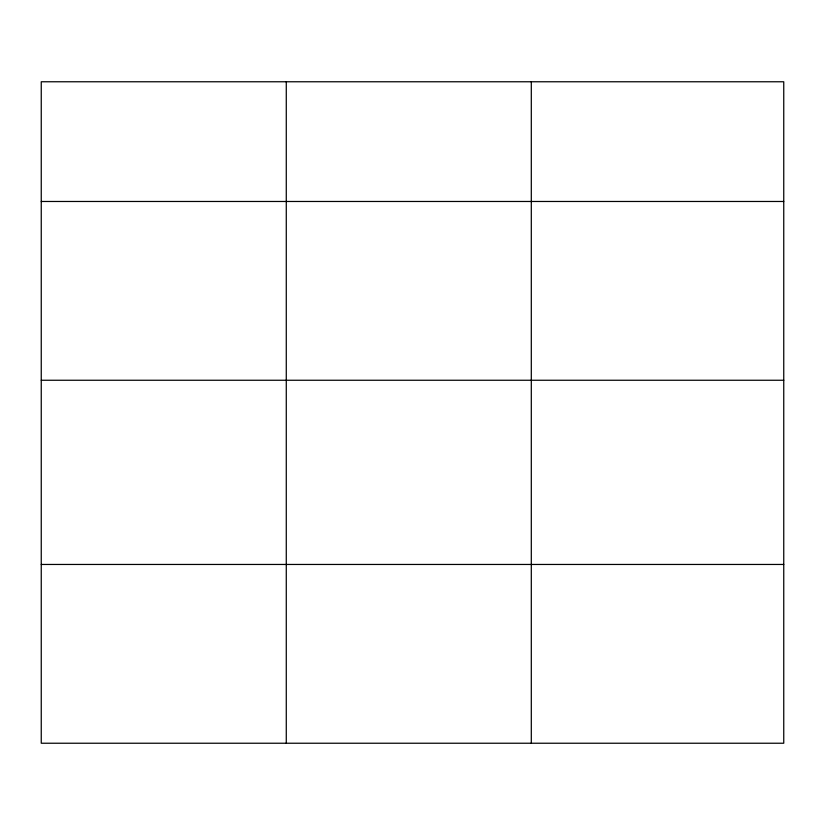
<?xml version="1.0" encoding="UTF-8"?>
<svg xmlns="http://www.w3.org/2000/svg" width="825" height="825" viewBox="0 0 825 825"><rect width="100%" height="100%" fill="white"/><g stroke="black" fill="none" stroke-linecap="round" stroke-linejoin="round"><path stroke-width="1.24" d="M783.75 380.253L783.75 81.768L41.25 81.768L41.25 743.232L783.75 743.232L783.75 380.253L41.25 380.253M41.25 201.475L783.75 201.475M41.25 564.455L783.75 564.455M531.3 81.768L531.3 743.232M286.275 81.768L286.275 743.232"/></g></svg>
